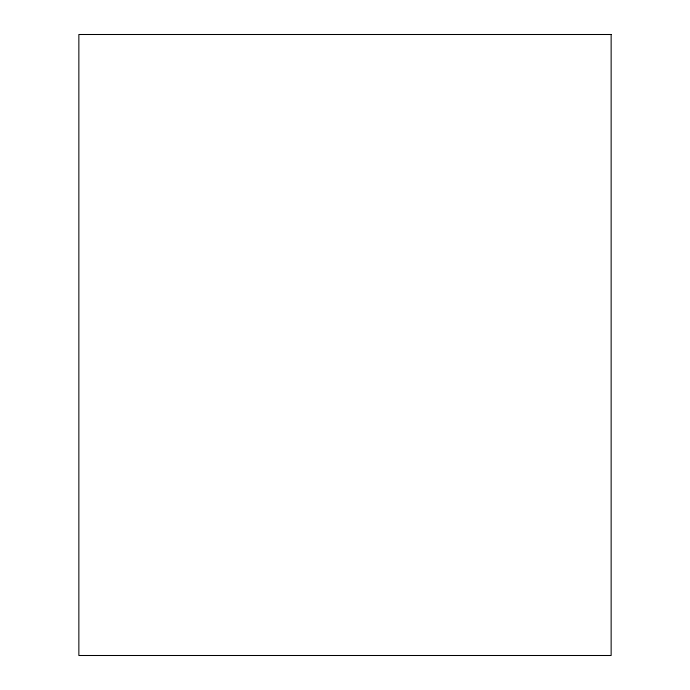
<?xml version="1.0" encoding="UTF-8"?>
<svg xmlns="http://www.w3.org/2000/svg" width="690" height="690" viewBox="0 0 690 690"><rect width="100%" height="100%" fill="white"/><g stroke="black" fill="none" stroke-linecap="round" stroke-linejoin="round"><path stroke-width="1.03" d="M611.142 34.5L78.858 34.5L78.858 655.5L611.142 655.5L611.142 34.5"/></g></svg>
